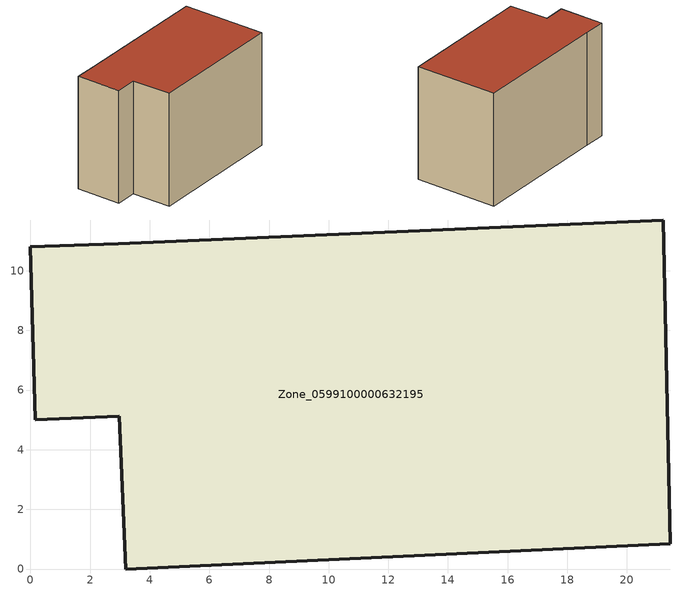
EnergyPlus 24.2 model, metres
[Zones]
Zone_0599100000632195
 floor ground (C_G): 0,10.8 2.94,10.91 21.23,11.7 21.45,0.85 3.19,0 2.97,5.13 0.16,5 z0
 wall outside (C_F): 2.94,10.91 0,10.8 0.16,5 2.97,5.13 3.19,0 21.45,0.85 21.23,11.7 2.94,10.91 z0:14.66
 roof outside (C_R): 21.45,0.85 21.23,11.7 2.94,10.91 0,10.8 0.16,5 2.97,5.13 3.19,0 z14.66
[BUILDING]
Pand.0599100000632195: North Axis=0; Terrain=City; Loads Convergence Tolerance Value=0.04; Temperature Convergence Tolerance Value=0.4; Solar Distribution=FullExterior; Maximum Number of Warmup Days=25; Minimum Number of Warmup Days=1
[Site:Location]
Rotterdam.The.Hague.AP_ZH_NLD Design_Conditions: Latitude=51.96; Longitude=4.45; Time Zone=1; Elevation=-4.5
[SITE:GROUNDTEMPERATURE:BUILDINGSURFACE]
18, 18, 18, 18, 18, 18, 18, 18, 18, 18, 18, 18
[MATERIAL] Thermal Absorptance=0.9; Solar Absorptance=0.7; Visible Absorptance=0.7
Name | Roughness | Thickness | Conductivity | Density | Specific Heat
G.TI.1946 | MediumSmooth | 0.15 | 1 | 540 | 1210
F.TI.1946 | Rough | 0.3 | 0.857143 | 1920 | 840
R.TI.1946 | MediumRough | 0.2 | 0.1 | 1500 | 1000
[CONSTRUCTION]
C_G: G.TI.1946
C_F: F.TI.1946
C_R: R.TI.1946
[ZONE]
Zone_0599100000632195: Type=1; Multiplier=1; Ceiling Height=Autocalculate; Volume=Autocalculate; Floor Area=autocalculate; Part of Total Floor Area=Yes
[ZONEINFILTRATION:DESIGNFLOWRATE]
Infil_Zone_0599100000632195: Zone or ZoneList or Space or SpaceList=Zone_0599100000632195; Schedule=AlwaysOn; Design Flow Rate Calculation Method=Flow/Area; Flow Rate per Floor Area=0.003; Constant Term Coefficient=1; Temperature Term Coefficient=0; Velocity Term Coefficient=0; Velocity Squared Term Coefficient=0
[HVACTEMPLATE:ZONE:IDEALLOADSAIRSYSTEM]
Zone_0599100000632195: Maximum Heating Supply Air Temperature=50; Minimum Cooling Supply Air Temperature=13; Maximum Heating Supply Air Humidity Ratio=0.0156; Minimum Cooling Supply Air Humidity Ratio=0.0077; Heating Limit=NoLimit; Cooling Limit=NoLimit; Dehumidification Control Type=ConstantSensibleHeatRatio; Cooling Sensible Heat Ratio=0.7; Dehumidification Setpoint=60; Humidification Control Type=None; Humidification Setpoint=30; Outdoor Air Method=None; Outdoor Air Flow Rate per Person=0.00944; Outdoor Air Flow Rate per Zone Floor Area=0; Outdoor Air Flow Rate per Zone=0; Demand Controlled Ventilation Type=None; Outdoor Air Economizer Type=NoEconomizer; Heat Recovery Type=None; Sensible Heat Recovery Effectiveness=0.7; Latent Heat Recovery Effectiveness=0.65
[ZONECONTROL:THERMOSTAT]
ThermostatControl_Zone_0599100000632195: Zone or ZoneList=Zone_0599100000632195; Control Type Schedule=DualSetpointControlType; Control 1=Thermostat_Zone_0599100000632195; Temperature Difference Between Cutout And Setpoint=0
[THERMOSTATSETPOINT:DUALSETPOINT]
Thermostat_Zone_0599100000632195: Heating Setpoint Temperature Schedule=HeatingSetpoint_Zone_0599100000632195; Cooling Setpoint Temperature Schedule=CoolingSetpoint_Zone_0599100000632195
[SCHEDULE:COMPACT]
HeatingSetpoint_Zone_0599100000632195: Through: 12/31, For: AllDays, Until: 24:00, 21
CoolingSetpoint_Zone_0599100000632195: Through: 12/31, For: AllDays, Until: 24:00, 24
DualSetpointControlType: Through: 12/31, For: AllDays, Until: 24:00, 4
AlwaysOn: Through: 12/31, For: AllDays, Until: 24:00, 1
